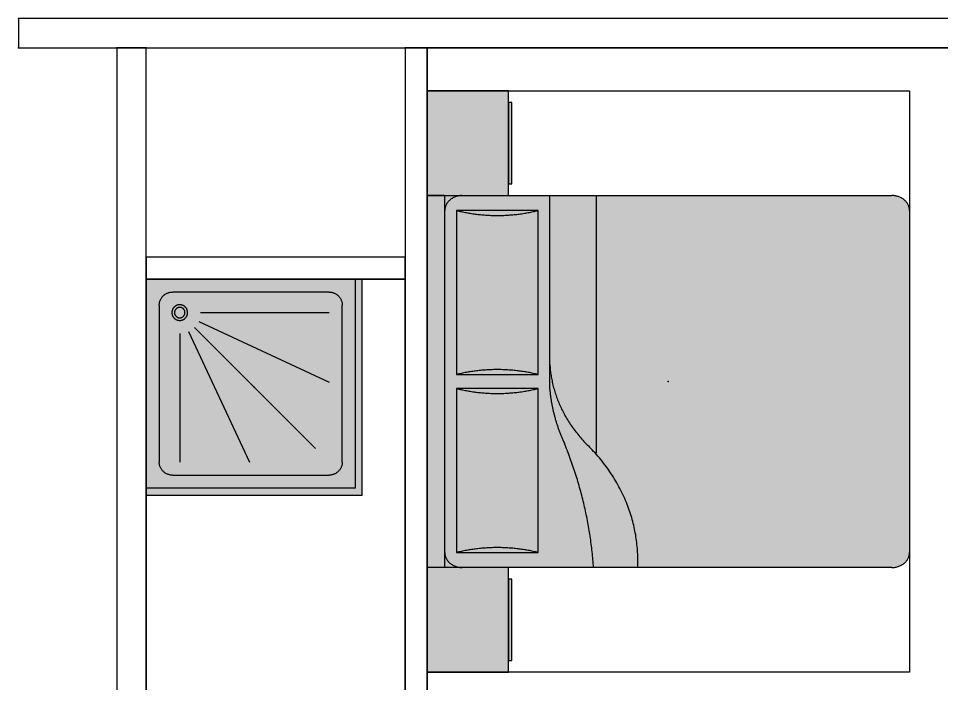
# Model space of a CAD drawing. Header units: millimetres. Extents: x 0 to 8936, y 0 to 4921.
# Drawn here: x 0 to 3973, y 2060 to 4921 of the extents above; entities that cross this region are included whole.
import ezdxf

# ---------------------------------------------------------------- set-up
doc = ezdxf.new("R2010")
doc.units = ezdxf.units.MM
for name, color, linetype, true_color in [('Furniture', 37, 'Continuous', 0x75664f), ('FurnitureRefRec', 254, 'Continuous', 0xd5d5d5), ('PT Top Left', 52, 'Continuous', 0xcdcd00), ('PT Top Left Furniture', 211, 'Continuous', 0xff7fff), ('PT Top Right Furniture', 200, 'Continuous', 0xbf3fff), ('Walls', 1, 'Continuous', 0xff0000)]:
    doc.layers.add(name, color=color, linetype=linetype, true_color=true_color)
doc.layers.add('Rooms$Bath Room', color=7, linetype='Continuous')
doc.layers.add('Rooms$Bed Room', color=7, linetype='Continuous')

# ---------------------------------------------------------------- blocks, each defined once
blk = doc.blocks.new('Douche')
at = {"layer": 'Furniture'}
blk.add_hatch(color=7, dxfattribs=at).paths.add_polyline_path([(-465, 465), (-465, -465), (465, -465), (465, 465)], flags=0)
at = {"layer": 'Furniture', "color": 37, "true_color": 0x766750}
for p, q in [((-465, -465), (-465, 435)), ((-465, 435), (435, 435)), ((435, 435), (435, -465)), ((322.5, 378.7), (-352.5, 378.7)), ((-408.8, 322.5), (-408.8, -352.5)), ((-320.7, -230.7), (-320.7, 322.5)), ((-282.6, -239.1), (-20.8, 322.5)), ((378.7, -352.5), (378.7, 322.5)), ((-257, -257), (263.4, 263.4)), ((-239.1, -282.6), (322.5, -20.8)), ((-230.7, -320.7), (322.5, -320.7)), ((-352.5, -408.8), (322.5, -408.8)), ((-465, -465), (435, -465))]:
    blk.add_line(p, q, dxfattribs=at)
for points in [[(465, 465), (-465, 465)], [(465, -465), (465, 465)]]:
    blk.add_lwpolyline(points, dxfattribs=at)
for points, weights in [([(-408.8, 322.5), (-408.8, 378.7), (-352.5, 378.7)], [1, 0.707106781187, 1]), ([(322.5, 378.7), (378.7, 378.7), (378.7, 322.5)], [1, 0.707106780956, 1]), ([(-352.5, -408.8), (-408.8, -408.8), (-408.8, -352.5)], [1, 0.707106781187, 1]), ([(378.7, -352.5), (378.7, -408.8), (322.5, -408.8)], [1, 0.707106781187, 1])]:
    blk.add_rational_spline(points, weights, degree=2, dxfattribs=at)
for points, knots in [([(-320.7, -286.9), (-286.9, -286.9), (-286.9, -320.7), (-286.9, -354.4), (-320.7, -354.4), (-354.4, -354.4), (-354.4, -320.7), (-354.4, -286.9), (-320.7, -286.9)], [0, 0, 0, 0.0530144, 0.0530144, 0.1060288, 0.1060288, 0.1590431, 0.1590431, 0.2120575, 0.2120575, 0.2120575]), ([(-320.7, -298.2), (-298.2, -298.2), (-298.2, -320.7), (-298.2, -343.2), (-320.7, -343.2), (-343.2, -343.2), (-343.2, -320.7), (-343.2, -298.2), (-320.7, -298.2)], [0, 0, 0, 0.0353429, 0.0353429, 0.0706858, 0.0706858, 0.1060288, 0.1060288, 0.1413717, 0.1413717, 0.1413717])]:
    blk.add_rational_spline(points, [1, 0.707106781187, 1, 0.707106781187, 1, 0.707106781187, 1, 0.707106781187, 1], degree=2, knots=knots, dxfattribs=at)
at = {"layer": 'FurnitureRefRec'}
blk.add_lwpolyline([(-465, -465), (465, -465), (465, 465), (-465, 465)], close=True, dxfattribs=at)
at = {"layer": 'PT Top Left Furniture'}
blk.add_point((-465, -465), dxfattribs=at)
at = {"layer": 'PT Top Right Furniture'}
blk.add_point((-465, 465), dxfattribs=at)
blk = doc.blocks.new('Bedopstelling Groot')
at = {"layer": 'Furniture'}
for points in [[(-800, 1038.1), (-800, 688.1), (-1250, 688.1), (-1250, 1038.1)], [(-800, -962.8), (-800, -964.5), (-799.9, -966.2), (-799.9, -967.9), (-799.7, -969.6), (-799.6, -971.3), (-799.4, -973), (-799.2, -974.8), (-798.9, -976.5), (-798.6, -978.2), (-798.3, -980), (-797.9, -981.8), (-797.5, -983.5), (-797.1, -985.3), (-796.6, -987), (-796.1, -988.8), (-795.5, -990.5), (-794.9, -992.2), (-794.2, -994), (-793.6, -995.7), (-792.8, -997.4), (-792.1, -999.1), (-791.3, -1000.7), (-790.4, -1002.4), (-789.5, -1004), (-788.6, -1005.6), (-787.7, -1007.2), (-786.7, -1008.7), (-785.6, -1010.3), (-784.6, -1011.8), (-783.5, -1013.2), (-782.4, -1014.6), (-781.2, -1016), (-780, -1017.4), (-778.8, -1018.7), (-777.6, -1020), (-776.3, -1021.3), (-775, -1022.5), (-773.7, -1023.6), (-772.3, -1024.7), (-770.9, -1025.8), (-769.6, -1026.9), (-768.2, -1027.8), (-766.7, -1028.8), (-765.3, -1029.7), (-763.9, -1030.5), (-762.4, -1031.3), (-760.9, -1032.1), (-759.5, -1032.8), (-758, -1033.5), (-756.5, -1034.1), (-755, -1034.7), (-753.5, -1035.2), (-752, -1035.7), (-750.5, -1036.1), (-749, -1036.5), (-747.5, -1036.8), (-746, -1037.1), (-744.5, -1037.4), (-743.1, -1037.6), (-741.6, -1037.8), (-740.1, -1037.9), (-738.7, -1038), (-737.3, -1038.1), (-735.8, -1038.1), (735.8, -1038.1), (737.3, -1038.1), (738.7, -1038), (740.1, -1037.9), (741.6, -1037.8), (743.1, -1037.6), (744.5, -1037.4), (746, -1037.1), (747.5, -1036.8), (749, -1036.5), (750.5, -1036.1), (752, -1035.7), (753.5, -1035.2), (755, -1034.7), (756.5, -1034.1), (758, -1033.5), (759.5, -1032.8), (760.9, -1032.1), (762.4, -1031.3), (763.9, -1030.5), (765.3, -1029.7), (766.7, -1028.8), (768.2, -1027.8), (769.6, -1026.9), (770.9, -1025.8), (772.3, -1024.7), (773.7, -1023.6), (775, -1022.5), (776.3, -1021.3), (777.6, -1020), (778.8, -1018.7), (780, -1017.4), (781.2, -1016), (782.4, -1014.6), (783.5, -1013.2), (784.6, -1011.8), (785.6, -1010.3), (786.7, -1008.7), (787.7, -1007.2), (788.6, -1005.6), (789.5, -1004), (790.4, -1002.4), (791.3, -1000.7), (792.1, -999.1), (792.8, -997.4), (793.6, -995.7), (794.2, -994), (794.9, -992.2), (795.5, -990.5), (796.1, -988.8), (796.6, -987), (797.1, -985.3), (797.5, -983.5), (797.9, -981.8), (798.3, -980), (798.6, -978.2), (798.9, -976.5), (799.2, -974.8), (799.4, -973), (799.6, -971.3), (799.7, -969.6), (799.9, -967.9), (799.9, -966.2), (800, -964.5), (800, -962.8), (800, 1038.1), (-800, 1038.1), (-800, 961.9)], [(1250, 1038.1), (1250, 688.1), (800, 688.1), (800, 1038.1)], [(-850, 688.1), (-850, 673.1), (-1200, 673.1), (-1200, 688.1)], [(1200, 688.1), (1200, 673.1), (850, 673.1), (850, 688.1)]]:
    blk.add_hatch(color=7, dxfattribs=at).paths.add_polyline_path(points, flags=0)
at = {"layer": 'Furniture', "color": 37, "true_color": 0x766750}
for p, q in [((-800, 961.9), (-800, 1038.1)), ((800, 1038.1), (-800, 1038.1)), ((800, 961.9), (800, 1038.1)), ((800, 961.9), (-800, 961.9)), ((-800, 886.6), (-800, -962.8)), ((-735.8, 911.7), (-30, 911.7)), ((-735.8, 560.3), (-735.8, 911.7)), ((-30, 911.7), (-30, 560.3)), ((30, 911.7), (735.8, 911.7)), ((30, 560.3), (30, 911.7)), ((735.8, 911.7), (735.8, 560.3)), ((800, -962.8), (800, 886.6)), ((-30, 560.3), (-735.8, 560.3)), ((735.8, 560.3), (30, 560.3)), ((34.2, 510.1), (-800, 510.1)), ((308, 309.3), (-800, 309.3)), ((-735.8, -1038.1), (735.8, -1038.1))]:
    blk.add_line(p, q, dxfattribs=at)
for points in [[(-800, 1038.1), (-800, 688.1), (-1250, 688.1), (-1250, 1038.1)], [(1250, 1038.1), (1250, 688.1), (800, 688.1), (800, 1038.1)], [(-850, 688.1), (-850, 673.1), (-1200, 673.1), (-1200, 688.1)], [(1200, 688.1), (1200, 673.1), (850, 673.1), (850, 688.1)]]:
    blk.add_lwpolyline(points, close=True, dxfattribs=at)
for points, weights in [([(-800, 886.6), (-800, 961.9), (-735.8, 961.9)], [1, 0.707106781186, 1]), ([(735.8, 961.9), (800, 961.9), (800, 886.6)], [1, 0.707106781186, 1]), ([(-735.8, 911.7), (-692.2, 736), (-735.8, 560.3)], [1, 0.959999998575, 1]), ([(-30, 560.3), (-73.6, 736), (-30, 911.7)], [1, 0.959999998575, 1]), ([(30, 911.7), (73.6, 736), (30, 560.3)], [1, 0.959999998575, 1]), ([(735.8, 560.3), (692.2, 736), (735.8, 911.7)], [1, 0.959999998575, 1]), ([(-72.8, 510.1), (133.4, 496.7), (286.7, 334.4)], [1, 0.942933891278, 1]), ([(34.2, 510.1), (153.8, 499.5), (265.3, 447.3)], [1, 0.988393644073, 1]), ([(800, 321.8), (525.2, 340.8), (265.3, 447.3)], [1, 0.990404896115, 1]), ([(800, 132.1), (510.3, 117.7), (286.7, 334.4)], [1, 0.933646644704, 1]), ([(-735.8, -1038.1), (-800, -1038.1), (-800, -962.8)], [1, 0.707106781186, 1]), ([(800, -962.8), (800, -1038.1), (735.8, -1038.1)], [1, 0.707106781187, 1])]:
    blk.add_rational_spline(points, weights, degree=2, dxfattribs=at)
at = {"layer": 'FurnitureRefRec'}
blk.add_lwpolyline([(-1250, -1038.1), (1250, -1038.1), (1250, 1038.1), (-1250, 1038.1)], close=True, dxfattribs=at)
at = {"layer": 'PT Top Left Furniture'}
blk.add_point((-1250, 1038.1), dxfattribs=at)
at = {"layer": 'PT Top Right Furniture'}
blk.add_point((1250, 1038.1), dxfattribs=at)

msp = doc.modelspace()

# ---------------------------------------------------------------- linework, layer by layer
at = {"layer": 'PT Top Left'}
for p in [(0, 4921), (0, 4794), (422.9, 4794), (549.9, 4794), (1664.9, 4794), (1758.9, 4794), (549.9, 3894), (1664.9, 3894), (549.9, 3800), (1664.9, 3800), (2797, 3359), (1014.9, 3335)]:
    msp.add_point(p, dxfattribs=at)
at = {"layer": 'Rooms$Bath Room'}
msp.add_lwpolyline([(549.9, 127), (1664.9, 127), (1664.9, 3800), (549.9, 3800)], close=True, dxfattribs=at)
at = {"layer": 'Rooms$Bed Room'}
msp.add_lwpolyline([(1758.9, 127), (6373.9, 127), (6373.9, 4794), (1758.9, 4794)], close=True, dxfattribs=at)
at = {"layer": 'Walls'}
for points in [[(1664.9, 127), (1758.9, 127), (1758.9, 4794), (1664.9, 4794)], [(1664.9, 3800), (1664.9, 3894), (549.9, 3894), (549.9, 3800)]]:
    msp.add_lwpolyline(points, close=True, dxfattribs=at)
for points in [[(0, 4921), (0, 4794)], [(7714.9, 4921), (0, 4921)], [(0, 4794), (7714.9, 4794)], [(422.9, 4794), (422.9, 1909)], [(549.9, 4794), (422.9, 4794)], [(549.9, 1909), (549.9, 4794)]]:
    msp.add_open_spline(points, degree=1, dxfattribs=at)

# ---------------------------------------------------------------- block references
at = {"layer": 'Furniture', "xscale": -1, "rotation": 89.99999999999996}
msp.add_blockref('Bedopstelling Groot', (2797, 3359), dxfattribs=at)
at = {"layer": 'Furniture', "rotation": 270.0000000000002}
msp.add_blockref('Douche', (1014.9, 3335), dxfattribs=at)

doc.saveas('drawing.dxf')
